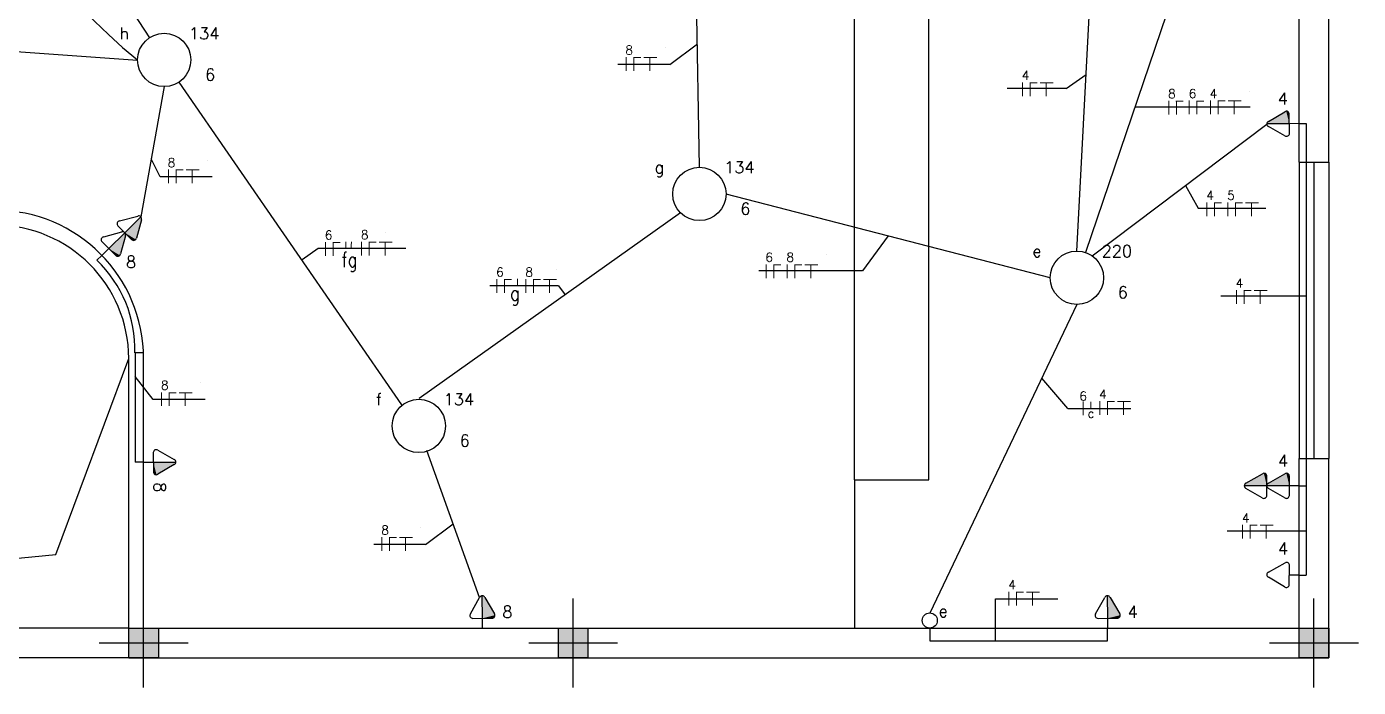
# Model space of a CAD drawing. Header units: metres. Extents: x 2426 to 2593, y 1997 to 2034.
# Drawn here: x 2444.62 to 2455.33, y 2019.57 to 2024.88 of the extents above; entities that cross this region are included whole.
import ezdxf
from ezdxf.enums import TextEntityAlignment as Align

# ---------------------------------------------------------------- set-up
doc = ezdxf.new("R2010")
doc.units = ezdxf.units.M
doc.linetypes.add('Contínuo', pattern=[0])
for name, color, linetype in [('10', 10, 'Continuous'), ('2', 4, 'Continuous'), ('4', 136, 'Continuous'), ('Acessorios', 4, 'Continuous'), ('ALVENARIA', 7, 'Continuous'), ('CIRCUITOS', 250, 'Continuous'), ('ILUMINAÇÃO', 1, 'Contínuo'), ('INTERRUPTORES', 1, 'Continuous'), ('TOMADAS-ENERGIA', 1, 'Continuous')]:
    doc.layers.add(name, color=color, linetype=linetype)
doc.layers.add('ELETRODUTOS', color=5, linetype='Continuous', lineweight=30)
doc.styles.add('ROMANS', font='ROMANS.shx', dxfattribs={"width": 0.8, "height": 0.1})

# ---------------------------------------------------------------- blocks, each defined once
blk = doc.blocks.new('st')
at = {"layer": '2'}
h = blk.add_hatch(color=256, dxfattribs=at)
h.paths.add_polyline_path([(0, 10), (0, 0), (10, 0), (10, 10)])
h.paths.add_polyline_path([(-10, 10), (-10, 0), (0, 0), (0, 10)])
h.paths.add_polyline_path([(-10, 0), (-10, -10), (0, -10), (0, 0)])
h.paths.add_polyline_path([(0, 0), (0, -10), (10, -10), (10, 0)])
at = {"layer": '10'}
for p, q in [((0, 30), (0, -30)), ((-30, 0), (30, 0))]:
    blk.add_line(p, q, dxfattribs=at)
at = {"layer": '4'}
blk.add_lwpolyline([(-10, -10), (-10, 10), (10, 10), (10, -10)], close=True, dxfattribs=at)
blk = doc.blocks.new('A$C8d71f97b')
at = {"layer": 'TOMADAS-ENERGIA'}
for p, q in [((0.3509, 0.218), (0.3509, 0.37)), ((0.2701, 0.2495), (0.3332, 0.359)), ((0.3686, 0.359), (0.4325, 0.2482)), ((0.2701, 0.0975), (0.3332, 0.207)), ((0.2861, 0.218), (0.4149, 0.218)), ((0.3509, 0.066), (0.3509, 0.218)), ((0.3686, 0.207), (0.4325, 0.0962)), ((0.2861, 0.066), (0.4149, 0.066)), ((0.3509, 0), (0.3509, 0.066))]:
    blk.add_line(p, q, dxfattribs=at)
for centre, start, end in [((0.3509, 0.3503), 26.04787, 153.95213), ((0.2858, 0.2377), 143.13324, 270.77697), ((0.3509, 0.1983), 26.04787, 153.95213), ((0.4159, 0.2376), 267.18113, 32.56886), ((0.2858, 0.0857), 143.13324, 270.77697), ((0.4159, 0.0856), 267.18113, 32.56886)]:
    blk.add_arc(centre, 0.0197, start, end, dxfattribs=at)
at = {"layer": 'TOMADAS-ENERGIA', "linetype": 'Continuous'}
for points in [[(0.3509, 0.37), (0.4325, 0.2482), (0.3613, 0.367)], [(0.4325, 0.2482), (0.3509, 0.37), (0.4355, 0.2381)], [(0.3509, 0.218), (0.4355, 0.2381), (0.3509, 0.37)], [(0.3686, 0.359), (0.3613, 0.367), (0.4325, 0.2482)], [(0.4355, 0.2381), (0.3509, 0.218), (0.4329, 0.2278)], [(0.4149, 0.218), (0.4329, 0.2278), (0.3509, 0.218)], [(0.3509, 0.218), (0.4325, 0.0962), (0.3613, 0.215)], [(0.4325, 0.0962), (0.3509, 0.218), (0.4355, 0.0861)], [(0.3509, 0.066), (0.4355, 0.0861), (0.3509, 0.218)], [(0.3686, 0.207), (0.3613, 0.215), (0.4325, 0.0962)], [(0.4329, 0.2278), (0.4149, 0.218), (0.4253, 0.2204)], [(0.4355, 0.0861), (0.3509, 0.066), (0.4329, 0.0758)], [(0.4149, 0.066), (0.4329, 0.0758), (0.3509, 0.066)], [(0.4329, 0.0758), (0.4149, 0.066), (0.4253, 0.0684)]]:
    blk.add_solid(points, dxfattribs=at)
at = {"layer": 'TOMADAS-ENERGIA', "style": 'ROMANS', "flags": 8}
for tag, p in [('020', (0.1029, 0.1097)), ('001', (0.5204, 0.1083))]:
    blk.add_attdef(tag, text='', height=0.08, dxfattribs=at).set_placement(p, align=Align.MIDDLE_CENTER)
blk = doc.blocks.new('TEBAI01')
for p, q in [((-1.62, 1.95), (-0.35, 4.14)), ((0.35, 4.14), (1.63, 1.92)), ((-1.3, 1.32), (1.28, 1.32)), ((0, 0), (0, 1.32))]:
    blk.add_line(p, q)
for centre, start, end in [((0, 3.97), 26.0479, 153.9521), ((-1.3, 1.71), 143.1332, 270.777), ((1.3, 1.71), 267.1811, 32.5689)]:
    blk.add_arc(centre, 0.393, start, end)
at = {"style": 'ROMANS', "flags": 8}
for tag, p in [('020', (-5.03, 2.2)), ('001', (3.56, 2.23))]:
    blk.add_attdef(tag, text='', height=1.6, dxfattribs=at).set_placement(p, align=Align.MIDDLE_CENTER)
blk = doc.blocks.new('TEMED02')
for p, q in [((-1.62, 1.95), (-0.35, 4.14)), ((0, 1.32), (0, 4.36)), ((0.35, 4.14), (1.63, 1.92)), ((-1.3, 1.32), (1.28, 1.32)), ((0, 0), (0, 1.32))]:
    blk.add_line(p, q)
for centre, start, end in [((0, 3.97), 26.0479, 153.9521), ((-1.3, 1.71), 143.1332, 270.777), ((1.3, 1.71), 267.1811, 32.5689)]:
    blk.add_arc(centre, 0.393, start, end)
at = {"linetype": 'Continuous'}
for points in [[(0, 4.36), (1.63, 1.92), (0.21, 4.3)], [(1.63, 1.92), (0, 4.36), (1.69, 1.72)], [(0, 1.32), (1.69, 1.72), (0, 4.36)], [(0.35, 4.14), (0.21, 4.3), (1.63, 1.92)], [(1.69, 1.72), (0, 1.32), (1.64, 1.52)], [(1.28, 1.32), (1.64, 1.52), (0, 1.32)], [(1.64, 1.52), (1.28, 1.32), (1.49, 1.37)]]:
    blk.add_solid(points, dxfattribs=at)
at = {"style": 'ROMANS', "flags": 8}
for tag, p in [('020', (-4.96, 2.19)), ('001', (3.39, 2.17))]:
    blk.add_attdef(tag, text='', height=1.6, dxfattribs=at).set_placement(p, align=Align.MIDDLE_CENTER)
blk = doc.blocks.new('A$C0BD3781F')
blk.add_circle((0.36, 0.36), 0.36)
at = {"style": 'ROMANS', "flags": 8}
for tag, p in [('001', (0.188, 0.472)), ('009', (0.502, 0.474)), ('020', (0.356, 0.232))]:
    blk.add_attdef(tag, text='', height=0.16, dxfattribs=at).set_placement(p, align=Align.MIDDLE_CENTER)
blk = doc.blocks.new('Ir1s01')
blk.add_circle((0, 1.02), 1.02)
at = {"style": 'ROMANS', "flags": 8}
blk.add_attdef('009', text='', height=1.6, dxfattribs=at).set_placement((1.81, 2.29), align=Align.MIDDLE_CENTER)
blk = doc.blocks.new('FNT')
at = {"const_width": 0.24}
for points in [[(0.12, 1.68), (0.12, -1.68)], [(1.84, 1.56), (3.68, 1.56)], [(1.96, 1.44), (1.96, -1.68)], [(4.32, 1.56), (7.52, 1.56)], [(5.8, 1.44), (5.8, -1.68)]]:
    blk.add_lwpolyline(points, dxfattribs=at)
at = {"style": 'ROMANS', "flags": 8}
blk.add_attdef('001', text='', height=1.6, dxfattribs=at).set_placement((0.89, 3.34), align=Align.MIDDLE_CENTER)
blk = doc.blocks.new('A$C27EA2FDF')
at = {"const_width": 0.009}
for points in [[(0.04, 0.126), (0.04, 0)], [(0.104, 0.121), (0.173, 0.121)], [(0.109, 0.117), (0.109, 0)]]:
    blk.add_lwpolyline(points, dxfattribs=at)
at = {"style": 'ROMANS', "flags": 8}
blk.add_attdef('001', text='', height=0.06, dxfattribs=at).set_placement((0.069, 0.188), align=Align.MIDDLE_CENTER)
blk = doc.blocks.new('A$C3508442B')
at = {"const_width": 0.024}
for points in [[(0.227, 0.043), (0.392, 0.012)], [(0.262, 0.224), (0.592, 0.161)]]:
    blk.add_lwpolyline(points, dxfattribs=at)
at = {"style": 'ROMANS', "flags": 8}
for tag, p in [('001', (0.105, 0.258)), ('009', (0.634, 0.329))]:
    blk.add_attdef(tag, text='', height=0.16, rotation=79, dxfattribs=at).set_placement(p, align=Align.MIDDLE_CENTER)

msp = doc.modelspace()

# ---------------------------------------------------------------- linework, layer by layer
at = {"color": 18, "true_color": 0x000000}
msp.add_line((2452.977, 2024.384), (2453.137, 2024.497), dxfattribs=at)
at = {"layer": 'Acessorios'}
for p, q in [((2451.276, 2021.236), (2451.276, 2025.681)), ((2451.872, 2021.236), (2451.872, 2025.681)), ((2454.851, 2023.792), (2454.851, 2021.409)), ((2454.97, 2023.792), (2454.97, 2021.409)), ((2455.089, 2023.792), (2455.089, 2021.409)), ((2451.276, 2021.236), (2451.872, 2021.236)), ((2445.438, 2020.045), (2438.765, 2020.045)), ((2445.438, 2019.806), (2438.765, 2019.806))]:
    msp.add_line(p, q, dxfattribs=at)
at = {"layer": 'ALVENARIA'}
for p, q in [((2455.089, 2023.792), (2455.089, 2026.413)), ((2454.851, 2023.792), (2454.851, 2025.681)), ((2454.851, 2023.792), (2455.089, 2023.792)), ((2444.85, 2020.637), (2445.438, 2022.213)), ((2445.438, 2019.806), (2445.438, 2022.213)), ((2445.557, 2020.045), (2445.557, 2022.213)), ((2454.851, 2020.045), (2454.851, 2021.409)), ((2454.851, 2021.409), (2455.089, 2021.409)), ((2455.089, 2019.806), (2455.089, 2021.409)), ((2451.276, 2021.236), (2451.276, 2020.045)), ((2438.765, 2020.045), (2444.85, 2020.637)), ((2445.557, 2020.045), (2454.851, 2020.045)), ((2445.438, 2019.806), (2455.089, 2019.806))]:
    msp.add_line(p, q, dxfattribs=at)
for radius in [1.192, 1.072]:
    msp.add_arc((2444.365, 2022.213), radius, 0, 90, dxfattribs=at)
at = {"layer": 'CIRCUITOS'}
for p, q in [((2449.751, 2024.713), (2449.751, 2024.713)), ((2449.789, 2024.579), (2450.011, 2024.743)), ((2449.789, 2024.579), (2449.371, 2024.579)), ((2452.977, 2024.384), (2452.502, 2024.384)), ((2454.451, 2024.363), (2454.451, 2024.363)), ((2454.456, 2024.234), (2453.53, 2024.235)), ((2445.69, 2023.673), (2445.618, 2023.82)), ((2446.07, 2023.808), (2446.07, 2023.808)), ((2446.108, 2023.673), (2445.69, 2023.673)), ((2453.936, 2023.605), (2454.039, 2023.422)), ((2454.039, 2023.422), (2454.582, 2023.422)), ((2447.502, 2023.225), (2447.502, 2023.225)), ((2451.545, 2023.199), (2451.338, 2022.918)), ((2446.962, 2023.097), (2446.831, 2023.006)), ((2447.666, 2023.097), (2446.962, 2023.097)), ((2451.046, 2023.046), (2451.046, 2023.046)), ((2448.88, 2022.927), (2448.88, 2022.927)), ((2451.338, 2022.918), (2450.506, 2022.918)), ((2448.895, 2022.798), (2448.341, 2022.798)), ((2448.895, 2022.798), (2448.947, 2022.726)), ((2454.907, 2022.714), (2454.222, 2022.714)), ((2445.635, 2021.882), (2445.488, 2022.067)), ((2446.015, 2022.017), (2446.015, 2022.017)), ((2452.991, 2021.812), (2452.782, 2022.056)), ((2446.053, 2021.882), (2445.635, 2021.882)), ((2452.991, 2021.812), (2453.498, 2021.812)), ((2447.788, 2020.852), (2447.788, 2020.852)), ((2447.825, 2020.717), (2448.047, 2020.882)), ((2454.907, 2020.825), (2454.272, 2020.825)), ((2447.825, 2020.717), (2447.408, 2020.717)), ((2452.408, 2019.943), (2452.408, 2020.281)), ((2452.408, 2020.281), (2452.911, 2020.281))]:
    msp.add_line(p, q, dxfattribs=at)
at = {"layer": 'CIRCUITOS', "const_width": 0.00804}
for points in [[(2447.184, 2023.153), (2447.184, 2023.097)], [(2447.184, 2023.153), (2447.184, 2023.097)], [(2447.228, 2023.153), (2447.227, 2023.097)], [(2448.563, 2022.855), (2448.563, 2022.798)]]:
    msp.add_lwpolyline(points, dxfattribs=at)
at = {"layer": 'ELETRODUTOS'}
for p, q in [((2444.772, 2026.065), (2445.605, 2024.793)), ((2450.027, 2023.751), (2450, 2025.421)), ((2453.064, 2023.077), (2453.185, 2025.421)), ((2453.927, 2025.405), (2453.133, 2023.066)), ((2443.013, 2024.789), (2445.508, 2024.614)), ((2445.722, 2024.4), (2445.534, 2023.353)), ((2447.634, 2021.841), (2445.844, 2024.437)), ((2453.186, 2023.039), (2454.591, 2024.099)), ((2454.851, 2024.102), (2454.907, 2024.102)), ((2454.907, 2024.102), (2454.907, 2020.47)), ((2452.849, 2022.863), (2450.242, 2023.536)), ((2449.875, 2023.385), (2447.772, 2021.892)), ((2445.222, 2023.042), (2445.182, 2023.004)), ((2453.064, 2022.648), (2451.88, 2020.166)), ((2445.556, 2022.258), (2445.488, 2022.258)), ((2445.488, 2022.258), (2445.488, 2021.378)), ((2448.259, 2020.291), (2447.836, 2021.473)), ((2445.557, 2021.378), (2445.488, 2021.378)), ((2454.851, 2021.189), (2454.907, 2021.189)), ((2454.851, 2020.47), (2454.907, 2020.47)), ((2451.88, 2020.045), (2451.88, 2019.943)), ((2453.31, 2019.943), (2453.31, 2020.045)), ((2451.88, 2019.943), (2453.31, 2019.943))]:
    msp.add_line(p, q, dxfattribs=at)
for centre, radius, start, end in [((2448.261, 2028.005), 4.368, 167.1177, 230.9211), ((2444.489, 2022.284), 0.999, 358.4958, 46.0876)]:
    msp.add_arc(centre, radius, start, end, dxfattribs=at)

# ---------------------------------------------------------------- block references
ref = msp.add_blockref('A$C8d71f97b', (2444.926, 2023.337), dxfattribs=dict(xscale=1.191536858363295, yscale=1.191536858363295, zscale=1.191536858363295, rotation=315.0000000001031))
ref.add_attrib('001', '8', dxfattribs={"layer": 'TOMADAS-ENERGIA', "height": 0.0953, "style": 'ROMANS', "flags": 8}).set_placement((2445.456, 2022.99), align=Align.MIDDLE_CENTER)
ref = msp.add_blockref('A$C8d71f97b', (2454.851, 2020.771), dxfattribs=dict(xscale=1.191536858363295, yscale=1.191536858363295, zscale=1.191536858363295, rotation=89.99999999999999))
ref.add_attrib('001', '4', dxfattribs={"layer": 'TOMADAS-ENERGIA', "height": 0.0953, "style": 'ROMANS', "flags": 8}).set_placement((2454.722, 2021.391), align=Align.MIDDLE_CENTER)
at = {"layer": 'ALVENARIA', "xscale": 0.01191536858363295, "yscale": 0.01191536858363295, "zscale": 0.01191536858363295, "rotation": 89.99999999999999}
for p in [(2445.557, 2019.925), (2449.012, 2019.925), (2454.97, 2019.925)]:
    msp.add_blockref('st', p, dxfattribs=at)
at = {"layer": 'CIRCUITOS', "lineweight": 30}
ref = msp.add_blockref('FNT', (2449.433, 2024.582), dxfattribs=dict(at, xscale=0.03351197414098, yscale=0.03351197414098, zscale=0.03351197414098))
ref.add_attrib('001', '8', dxfattribs={"layer": '0', "height": 0.0715, "style": 'ROMANS', "flags": 8}).set_placement((2449.462, 2024.694), align=Align.MIDDLE_CENTER)
ref = msp.add_blockref('FNT', (2452.621, 2024.378), dxfattribs=dict(at, xscale=0.03351197414098, yscale=0.03351197414098, zscale=0.03351197414098))
ref.add_attrib('001', '4', dxfattribs={"layer": '0', "height": 0.0715, "style": 'ROMANS', "flags": 8}).set_placement((2452.651, 2024.49), align=Align.MIDDLE_CENTER)
at = {"layer": 'CIRCUITOS'}
ref = msp.add_blockref('A$C27EA2FDF', (2453.766, 2024.175), dxfattribs=dict(at, xscale=0.893652643772471, yscale=0.893652643772471, zscale=0.893652643772471))
ref.add_attrib('001', '8', dxfattribs={"layer": '0', "height": 0.0715, "style": 'ROMANS', "flags": 8}).set_placement((2453.828, 2024.343), align=Align.MIDDLE_CENTER)
ref = msp.add_blockref('A$C27EA2FDF', (2453.932, 2024.176), dxfattribs=dict(at, xscale=0.893652643772471, yscale=0.893652643772471, zscale=0.893652643772471))
ref.add_attrib('001', '6', dxfattribs={"layer": '0', "height": 0.0715, "style": 'ROMANS', "flags": 8}).set_placement((2453.994, 2024.344), align=Align.MIDDLE_CENTER)
at = {"layer": 'CIRCUITOS', "lineweight": 30}
ref = msp.add_blockref('FNT', (2454.133, 2024.232), dxfattribs=dict(at, xscale=0.03351197414098, yscale=0.03351197414098, zscale=0.03351197414098))
ref.add_attrib('001', '4', dxfattribs={"layer": '0', "height": 0.0715, "style": 'ROMANS', "flags": 8}).set_placement((2454.162, 2024.344), align=Align.MIDDLE_CENTER)
ref = msp.add_blockref('FNT', (2445.752, 2023.677), dxfattribs=dict(at, xscale=0.03351197414098, yscale=0.03351197414098, zscale=0.03351197414098))
ref.add_attrib('001', '8', dxfattribs={"layer": '0', "height": 0.0715, "style": 'ROMANS', "flags": 8}).set_placement((2445.781, 2023.789), align=Align.MIDDLE_CENTER)
at = {"layer": 'CIRCUITOS'}
ref = msp.add_blockref('A$C27EA2FDF', (2454.073, 2023.357), dxfattribs=dict(at, xscale=0.893652643772471, yscale=0.893652643772471, zscale=0.893652643772471))
ref.add_attrib('001', '4', dxfattribs={"layer": '0', "height": 0.0715, "style": 'ROMANS', "flags": 8}).set_placement((2454.135, 2023.525), align=Align.MIDDLE_CENTER)
at = {"layer": 'CIRCUITOS', "lineweight": 30}
ref = msp.add_blockref('FNT', (2454.274, 2023.413), dxfattribs=dict(at, xscale=0.03351197414098, yscale=0.03351197414098, zscale=0.03351197414098))
ref.add_attrib('001', '5', dxfattribs={"layer": '0', "height": 0.0715, "style": 'ROMANS', "flags": 8}).set_placement((2454.303, 2023.525), align=Align.MIDDLE_CENTER)
at = {"layer": 'CIRCUITOS'}
ref = msp.add_blockref('A$C27EA2FDF', (2446.984, 2023.038), dxfattribs=dict(at, xscale=0.893652643772471, yscale=0.893652643772471, zscale=0.893652643772471))
ref.add_attrib('001', '6', dxfattribs={"layer": '0', "height": 0.0715, "style": 'ROMANS', "flags": 8}).set_placement((2447.045, 2023.206), align=Align.MIDDLE_CENTER)
at = {"layer": 'CIRCUITOS', "lineweight": 30}
ref = msp.add_blockref('FNT', (2447.305, 2023.097), dxfattribs=dict(at, xscale=0.03351197414098, yscale=0.03351197414098, zscale=0.03351197414098))
ref.add_attrib('001', '8', dxfattribs={"layer": '0', "height": 0.0715, "style": 'ROMANS', "flags": 8}).set_placement((2447.335, 2023.209), align=Align.MIDDLE_CENTER)
at = {"layer": 'CIRCUITOS'}
ref = msp.add_blockref('A$C27EA2FDF', (2450.528, 2022.859), dxfattribs=dict(at, xscale=0.893652643772471, yscale=0.893652643772471, zscale=0.893652643772471))
ref.add_attrib('001', '6', dxfattribs={"layer": '0', "height": 0.0715, "style": 'ROMANS', "flags": 8}).set_placement((2450.589, 2023.027), align=Align.MIDDLE_CENTER)
at = {"layer": 'CIRCUITOS', "lineweight": 30}
ref = msp.add_blockref('FNT', (2450.728, 2022.915), dxfattribs=dict(at, xscale=0.03351197414098, yscale=0.03351197414098, zscale=0.03351197414098))
ref.add_attrib('001', '8', dxfattribs={"layer": '0', "height": 0.0715, "style": 'ROMANS', "flags": 8}).set_placement((2450.758, 2023.027), align=Align.MIDDLE_CENTER)
at = {"layer": 'CIRCUITOS'}
ref = msp.add_blockref('A$C27EA2FDF', (2448.362, 2022.74), dxfattribs=dict(at, xscale=0.893652643772471, yscale=0.893652643772471, zscale=0.893652643772471))
ref.add_attrib('001', '6', dxfattribs={"layer": '0', "height": 0.0715, "style": 'ROMANS', "flags": 8}).set_placement((2448.423, 2022.908), align=Align.MIDDLE_CENTER)
at = {"layer": 'CIRCUITOS', "lineweight": 30}
ref = msp.add_blockref('FNT', (2448.628, 2022.796), dxfattribs=dict(at, xscale=0.03351197414098, yscale=0.03351197414098, zscale=0.03351197414098))
ref.add_attrib('001', '8', dxfattribs={"layer": '0', "height": 0.0715, "style": 'ROMANS', "flags": 8}).set_placement((2448.658, 2022.908), align=Align.MIDDLE_CENTER)
ref = msp.add_blockref('FNT', (2454.342, 2022.707), dxfattribs=dict(at, xscale=0.03351197414098, yscale=0.03351197414098, zscale=0.03351197414098))
ref.add_attrib('001', '4', dxfattribs={"layer": '0', "height": 0.0715, "style": 'ROMANS', "flags": 8}).set_placement((2454.371, 2022.819), align=Align.MIDDLE_CENTER)
ref = msp.add_blockref('FNT', (2445.697, 2021.886), dxfattribs=dict(at, xscale=0.03351197414098, yscale=0.03351197414098, zscale=0.03351197414098))
ref.add_attrib('001', '8', dxfattribs={"layer": '0', "height": 0.0715, "style": 'ROMANS', "flags": 8}).set_placement((2445.727, 2021.998), align=Align.MIDDLE_CENTER)
ref = msp.add_blockref('A$C3508442B', (2453.205, 2021.939), dxfattribs=dict(at, xscale=-0.335119741414676, yscale=0.3351197414146765, zscale=0.3351197414146765, rotation=78.7512890459185))
ref.add_attrib('009', 'c', dxfattribs={"layer": '0', "height": 0.0715, "rotation": 359.7513, "style": 'ROMANS', "flags": 8}).set_placement((2453.177, 2021.771), align=Align.MIDDLE_CENTER)
ref.add_attrib('001', '6', dxfattribs={"layer": '0', "height": 0.0715, "style": 'ROMANS', "flags": 8}).set_placement((2453.114, 2021.911), align=Align.MIDDLE_CENTER)
ref = msp.add_blockref('FNT', (2453.243, 2021.814), dxfattribs=dict(at, xscale=0.03351197414098, yscale=0.03351197414098, zscale=0.03351197414098))
ref.add_attrib('001', '4', dxfattribs={"layer": '0', "height": 0.0715, "style": 'ROMANS', "flags": 8}).set_placement((2453.273, 2021.926), align=Align.MIDDLE_CENTER)
ref = msp.add_blockref('FNT', (2454.392, 2020.819), dxfattribs=dict(at, xscale=0.03351197414098, yscale=0.03351197414098, zscale=0.03351197414098))
ref.add_attrib('001', '4', dxfattribs={"layer": '0', "height": 0.0715, "style": 'ROMANS', "flags": 8}).set_placement((2454.422, 2020.931), align=Align.MIDDLE_CENTER)
ref = msp.add_blockref('FNT', (2447.469, 2020.721), dxfattribs=dict(at, xscale=0.03351197414098, yscale=0.03351197414098, zscale=0.03351197414098))
ref.add_attrib('001', '8', dxfattribs={"layer": '0', "height": 0.0715, "style": 'ROMANS', "flags": 8}).set_placement((2447.499, 2020.833), align=Align.MIDDLE_CENTER)
ref = msp.add_blockref('FNT', (2452.512, 2020.282), dxfattribs=dict(at, xscale=0.03351197414098, yscale=0.03351197414098, zscale=0.03351197414098))
ref.add_attrib('001', '4', dxfattribs={"layer": '0', "height": 0.0715, "style": 'ROMANS', "flags": 8}).set_placement((2452.542, 2020.394), align=Align.MIDDLE_CENTER)
at = {"layer": 'ILUMINAÇÃO'}
ref = msp.add_blockref('A$C0BD3781F', (2445.508, 2024.4), dxfattribs=dict(at, xscale=0.5957684291816475, yscale=0.5957684291816475, zscale=0.5957684291816475))
ref.add_attrib('020', '6', dxfattribs={"layer": '0', "height": 0.0953, "style": 'ROMANS', "flags": 8}).set_placement((2446.092, 2024.496), align=Align.MIDDLE_CENTER)
ref.add_attrib('009', '134', dxfattribs={"layer": '0', "height": 0.0953, "style": 'ROMANS', "flags": 8}).set_placement((2446.044, 2024.828), align=Align.MIDDLE_CENTER)
ref.add_attrib('001', 'h', dxfattribs={"layer": '0', "height": 0.0953, "style": 'ROMANS', "flags": 8}).set_placement((2445.401, 2024.828), align=Align.MIDDLE_CENTER)
ref = msp.add_blockref('A$C0BD3781F', (2449.813, 2023.322), dxfattribs=dict(at, xscale=0.5957684291816475, yscale=0.5957684291816475, zscale=0.5957684291816475))
ref.add_attrib('020', '6', dxfattribs={"layer": '0', "height": 0.0953, "style": 'ROMANS', "flags": 8}).set_placement((2450.397, 2023.418), align=Align.MIDDLE_CENTER)
ref.add_attrib('009', '134', dxfattribs={"layer": '0', "height": 0.0953, "style": 'ROMANS', "flags": 8}).set_placement((2450.349, 2023.751), align=Align.MIDDLE_CENTER)
ref.add_attrib('001', 'g', dxfattribs={"layer": '0', "height": 0.0953, "style": 'ROMANS', "flags": 8}).set_placement((2449.705, 2023.751), align=Align.MIDDLE_CENTER)
ref = msp.add_blockref('A$C0BD3781F', (2452.849, 2022.648), dxfattribs=dict(at, xscale=0.5957684291816475, yscale=0.5957684291816475, zscale=0.5957684291816475))
ref.add_attrib('020', '6', dxfattribs={"layer": '0', "height": 0.0953, "style": 'ROMANS', "flags": 8}).set_placement((2453.433, 2022.745), align=Align.MIDDLE_CENTER)
ref.add_attrib('009', '220', dxfattribs={"layer": '0', "height": 0.0953, "style": 'ROMANS', "flags": 8}).set_placement((2453.385, 2023.077), align=Align.MIDDLE_CENTER)
ref.add_attrib('001', 'e', dxfattribs={"layer": '0', "height": 0.0953, "style": 'ROMANS', "flags": 8}).set_placement((2452.742, 2023.077), align=Align.MIDDLE_CENTER)
ref = msp.add_blockref('A$C0BD3781F', (2447.556, 2021.456), dxfattribs=dict(at, xscale=0.5957684291816475, yscale=0.5957684291816475, zscale=0.5957684291816475))
ref.add_attrib('020', '6', dxfattribs={"layer": '0', "height": 0.0953, "style": 'ROMANS', "flags": 8}).set_placement((2448.14, 2021.552), align=Align.MIDDLE_CENTER)
ref.add_attrib('009', '134', dxfattribs={"layer": '0', "height": 0.0953, "style": 'ROMANS', "flags": 8}).set_placement((2448.093, 2021.885), align=Align.MIDDLE_CENTER)
ref.add_attrib('001', 'f', dxfattribs={"layer": '0', "height": 0.0953, "style": 'ROMANS', "flags": 8}).set_placement((2447.449, 2021.885), align=Align.MIDDLE_CENTER)
at = {"layer": 'INTERRUPTORES', "xscale": 0.05957684291838148, "yscale": 0.05957684291838148, "zscale": 0.05957684291838148}
msp.add_blockref('Ir1s01', (2451.88, 2020.045), dxfattribs=at).add_auto_attribs({'009': 'e'})
at = {"layer": 'TOMADAS-ENERGIA'}
ref = msp.add_blockref('TEMED02', (2454.851, 2024.102), dxfattribs=dict(at, xscale=0.05957684297364998, yscale=0.05957684297364998, zscale=0.05957684297364998, rotation=90.5747623271489))
ref.add_attrib('001', '4', dxfattribs={"layer": '0', "height": 0.0953, "style": 'ROMANS', "flags": 8}).set_placement((2454.72, 2024.303), align=Align.MIDDLE_CENTER)
ref = msp.add_blockref('TEMED02', (2445.557, 2021.378), dxfattribs=dict(at, xscale=0.05957684297364997, yscale=0.05957684297364997, zscale=0.05957684297364997, rotation=270.5747623271488))
ref.add_attrib('001', '8', dxfattribs={"layer": '0', "height": 0.0953, "rotation": 270, "style": 'ROMANS', "flags": 8}).set_placement((2445.688, 2021.177), align=Align.MIDDLE_CENTER)
ref = msp.add_blockref('TEBAI01', (2454.851, 2020.47), dxfattribs=dict(at, xscale=0.05957684297365003, yscale=0.05957684297365003, zscale=0.05957684297365003, rotation=88.97874985640628))
ref.add_attrib('001', '4', dxfattribs={"layer": '0', "height": 0.0953, "style": 'ROMANS', "flags": 8}).set_placement((2454.722, 2020.685), align=Align.MIDDLE_CENTER)
ref = msp.add_blockref('TEMED02', (2448.283, 2020.045), dxfattribs=dict(at, xscale=0.05957684297364998, yscale=0.05957684297364998, zscale=0.05957684297364998, rotation=0.574762327148803))
ref.add_attrib('001', '8', dxfattribs={"layer": '0', "height": 0.0953, "style": 'ROMANS', "flags": 8}).set_placement((2448.483, 2020.176), align=Align.MIDDLE_CENTER)
ref = msp.add_blockref('TEMED02', (2453.312, 2020.045), dxfattribs=dict(at, xscale=0.05957684297364998, yscale=0.05957684297364998, zscale=0.05957684297364998, rotation=0.5747623271488789))
ref.add_attrib('001', '4', dxfattribs={"layer": '0', "height": 0.0953, "style": 'ROMANS', "flags": 8}).set_placement((2453.512, 2020.176), align=Align.MIDDLE_CENTER)

# ---------------------------------------------------------------- texts
at = {"layer": 'CIRCUITOS', "attachment_point": 1, "style": 'ROMANS'}
for s, width, insert, char_height in [('fg', 0.09059, (2447.149, 2023.068), 0.1192), ('g', 0.15514, (2448.505, 2022.798), 0.119)]:
    msp.add_mtext_dynamic_manual_height_columns(s, width=width, gutter_width=0.596, heights=[0], dxfattribs=dict(at, insert=insert, char_height=char_height))

doc.saveas('drawing.dxf')
